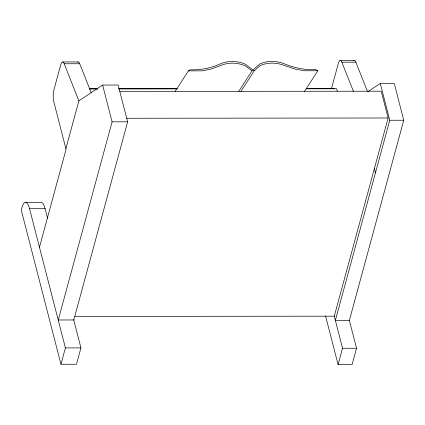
<?xml version="1.0" encoding="UTF-8"?>
<svg xmlns="http://www.w3.org/2000/svg" width="425" height="425" viewBox="0 0 425 425"><rect width="100%" height="100%" fill="white"/><g stroke="black" fill="none" stroke-linecap="round" stroke-linejoin="round"><path stroke-width="0.64" d="M65.886 148.638L78.875 100.837L64.212 63.771A10.657 2.821 89.9 0 0 60.679 64.977L53.885 89.978A8.436 2.231 89.9 0 0 53.847 101.91L66.066 149.334L39.493 247.127M102.627 85.053L112.099 121.826L58.262 319.983L73.801 319.967L127.638 121.816L118.166 85.043L102.627 85.053L78.875 100.837M126.724 118.267L388.126 117.996L381.225 91.194L119.813 91.433M60.961 364.267L65.407 347.916L29.548 208.707A21 5.557 89.9 0 0 22.387 206.088L21.25 210.099L60.961 364.267L76.5 364.252L80.947 347.905L73.674 319.674M331.543 88.4L338.337 63.399A10.657 2.821 89.9 0 1 341.87 62.193L355.863 62.183L367.402 91.348M368.135 91.556L380.285 83.475L394.278 83.465L403.75 120.238L349.361 320.418L356.533 348.256L352.091 364.608L338.098 364.618L342.539 348.266L334.278 316.189L388.126 117.996M380.285 83.475L389.757 120.248L335.373 320.429L349.361 320.418M175.169 91.386L188.429 70.863L190.081 69.801A71.756 64.053 32.9 0 0 220.129 63.973A31.264 27.907 32.9 0 1 244.848 63.952L253.029 69.955L259.898 63.941A31.264 27.907 32.9 0 1 284.617 63.92A71.756 64.053 32.9 0 0 315.929 69.689L317.815 70.747L304.199 91.827M238.76 91.332L252.014 70.805A2.975 2.656 32.9 0 1 254.224 70.805L260.084 65.668A31.264 27.907 32.9 0 1 284.803 65.647L295.056 69.062L304.273 70.757L317.815 70.747M240.97 91.332L254.224 70.805M340.367 60.393L354.354 60.382M62.703 61.97L78.227 61.954M64.212 63.771L79.73 63.755L91.269 92.926M188.429 70.863L201.971 70.848L210.811 69.137L220.32 65.705A31.264 27.907 32.9 0 1 245.039 65.684L252.014 70.805M89.266 88.671L97.229 88.66M118.458 88.644L177.501 88.591M306.207 88.48L334.735 88.453M89.176 88.99L97.803 88.984M119.032 88.963L176.747 88.91M306.117 88.798L336.637 88.772L337.285 91.29M389.757 120.248L403.75 120.238M112.099 121.826L127.638 121.816M25.309 202.358L40.848 202.343A21 5.557 89.9 0 1 45.087 208.696L47.563 218.317M29.548 208.707L45.087 208.696M74.88 316.418L334.278 316.189M65.407 347.916L80.947 347.905M342.539 348.266L356.533 348.256M341.87 62.193L353.425 91.407M374.388 168.566L375.477 172.81M325.523 315.796L338.098 364.618M353.722 60.6A10.657 2.821 89.9 0 1 355.863 62.183M77.589 62.172A10.657 2.821 89.9 0 1 79.73 63.755"/></g></svg>
